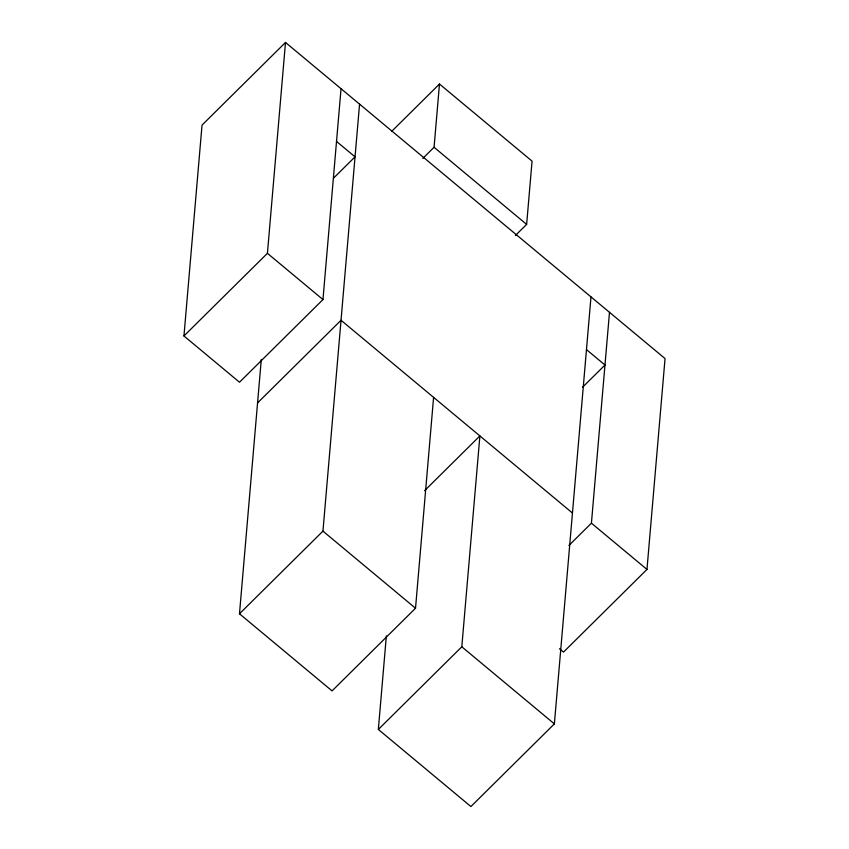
<?xml version="1.0" encoding="UTF-8"?>
<svg xmlns="http://www.w3.org/2000/svg" width="849" height="849" viewBox="0 0 849 849"><rect width="100%" height="100%" fill="white"/><g stroke="black" fill="none" stroke-linecap="round" stroke-linejoin="round"><path stroke-width="1.27" d="M341.043 88.71L322.97 299.57L239.503 382.23L183.957 335.971L202.03 125.111L285.497 42.45L665.043 358.575L646.97 569.435L563.503 652.096L559.459 648.732M183.957 335.971L267.424 253.31L285.497 42.45M433.595 397.374L415.522 608.234L332.055 690.895L239.482 613.795L261.29 359.435M239.482 613.795L322.949 531.134L359.562 104.13M590.989 296.895L554.376 723.889L470.908 806.55L378.346 729.45L386.359 635.88M422.823 158.423L434.062 147.28L439.485 84.03L532.058 161.13L526.635 224.391L515.396 235.523M378.346 729.45L461.814 646.789L479.887 435.919L424.553 490.722M568.915 545.472L591.424 523.175L609.497 312.315M333.466 178.216L355.041 156.853L336.522 141.433M391.707 131.34L439.485 84.03M257.565 402.925L341.033 320.264L572.459 513.029M582.478 387.324L604.987 365.028L586.468 349.608M434.062 147.28L526.635 224.391M267.424 253.31L322.97 299.57M591.424 523.175L646.97 569.435M322.949 531.134L415.522 608.234M461.814 646.789L554.376 723.889"/></g></svg>
